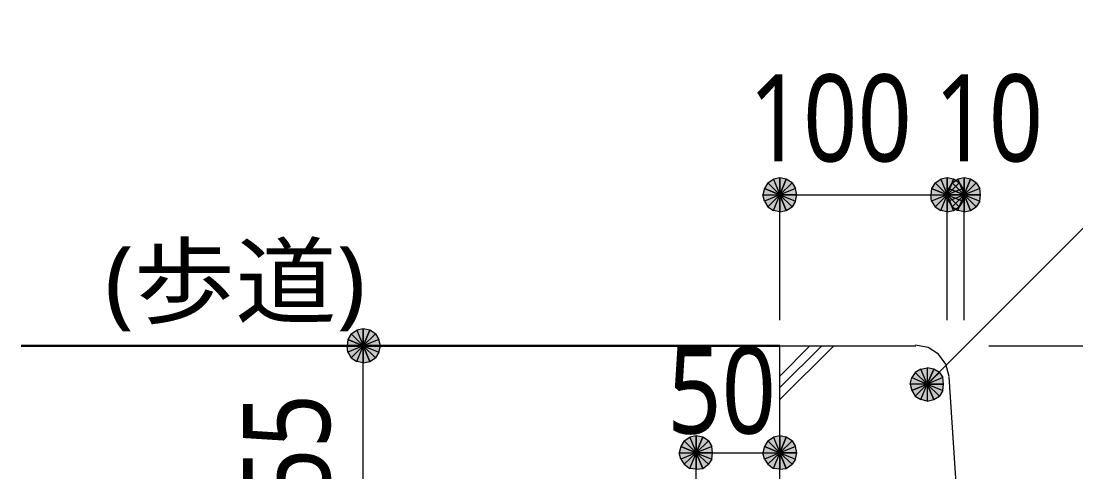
# Model space of a CAD drawing. Header units: millimetres. Extents: x 0 to 420, y 0 to 297.
# Drawn here: x 40.66 to 72.17, y 163.24 to 176.7 of the extents above; entities that cross this region are included whole.
import ezdxf
from ezdxf.enums import TextEntityAlignment as Align

# ---------------------------------------------------------------- set-up
doc = ezdxf.new("R2010")
doc.units = ezdxf.units.MM
doc.styles.add('kst32b', font='NotoSansJP-Variable.ttf')

msp = doc.modelspace()

# ---------------------------------------------------------------- hatches: boundary and pattern name
h = msp.add_hatch(color=7)
h.paths.add_polyline_path([(63.331, 172.021), (63.14, 171.979), (63.331, 171.513), (63.331, 172.021)])
h.paths.add_polyline_path([(63.14, 171.979), (63.331, 171.513), (62.971, 171.873), (63.14, 171.979)])
h.paths.add_polyline_path([(63.331, 171.513), (62.971, 171.873), (62.865, 171.704), (63.331, 171.513)])
for points in [[(63.521, 171.979), (63.331, 172.021), (63.331, 171.513), (63.521, 171.979)], [(68.517, 171.979), (68.326, 172.021), (68.326, 171.513), (68.517, 171.979)], [(69.025, 171.979), (68.834, 172.021), (68.834, 171.513), (69.025, 171.979)], [(51.075, 167.471), (50.885, 167.513), (50.885, 167.005), (51.075, 167.471)], [(67.268, 165.671), (67.374, 165.502), (67.733, 165.862), (67.268, 165.671)], [(61.024, 164.275), (60.833, 164.317), (60.833, 163.809), (61.024, 164.275)], [(63.521, 164.275), (63.331, 164.317), (63.331, 163.809), (63.521, 164.275)]]:
    msp.add_hatch(color=7).paths.add_polyline_path(points)
h = msp.add_hatch(color=7)
h.paths.add_polyline_path([(63.839, 171.513), (63.796, 171.704), (63.331, 171.513), (63.839, 171.513)])
h.paths.add_polyline_path([(63.796, 171.704), (63.331, 171.513), (63.691, 171.873), (63.796, 171.704)])
h.paths.add_polyline_path([(63.331, 171.513), (63.691, 171.873), (63.521, 171.979), (63.331, 171.513)])
h = msp.add_hatch(color=7)
h.paths.add_polyline_path([(68.326, 172.021), (68.136, 171.979), (68.326, 171.513), (68.326, 172.021)])
h.paths.add_polyline_path([(68.136, 171.979), (68.326, 171.513), (67.966, 171.873), (68.136, 171.979)])
h.paths.add_polyline_path([(68.326, 171.513), (67.966, 171.873), (67.86, 171.704), (68.326, 171.513)])
h = msp.add_hatch(color=7)
h.paths.add_polyline_path([(68.834, 171.513), (68.792, 171.704), (68.326, 171.513), (68.834, 171.513)])
h.paths.add_polyline_path([(68.792, 171.704), (68.326, 171.513), (68.686, 171.873), (68.792, 171.704)])
h.paths.add_polyline_path([(68.326, 171.513), (68.686, 171.873), (68.517, 171.979), (68.326, 171.513)])
h = msp.add_hatch(color=7)
h.paths.add_polyline_path([(68.834, 172.021), (68.644, 171.979), (68.834, 171.513), (68.834, 172.021)])
h.paths.add_polyline_path([(68.644, 171.979), (68.834, 171.513), (68.474, 171.873), (68.644, 171.979)])
h.paths.add_polyline_path([(68.834, 171.513), (68.474, 171.873), (68.368, 171.704), (68.834, 171.513)])
h = msp.add_hatch(color=7)
h.paths.add_polyline_path([(69.321, 171.513), (69.3, 171.704), (68.834, 171.513), (69.321, 171.513)])
h.paths.add_polyline_path([(69.3, 171.704), (68.834, 171.513), (69.194, 171.873), (69.3, 171.704)])
h.paths.add_polyline_path([(68.834, 171.513), (69.194, 171.873), (69.025, 171.979), (68.834, 171.513)])
h = msp.add_hatch(color=7)
h.paths.add_polyline_path([(62.865, 171.704), (62.823, 171.513), (63.331, 171.513), (62.865, 171.704)])
h.paths.add_polyline_path([(62.823, 171.513), (63.331, 171.513), (62.865, 171.323), (62.823, 171.513)])
h.paths.add_polyline_path([(63.331, 171.513), (62.865, 171.323), (62.971, 171.154), (63.331, 171.513)])
h = msp.add_hatch(color=7)
h.paths.add_polyline_path([(62.971, 171.154), (63.14, 171.048), (63.331, 171.513), (62.971, 171.154)])
h.paths.add_polyline_path([(63.14, 171.048), (63.331, 171.513), (63.331, 171.005), (63.14, 171.048)])
h.paths.add_polyline_path([(63.331, 171.513), (63.331, 171.005), (63.521, 171.048), (63.331, 171.513)])
h = msp.add_hatch(color=7)
h.paths.add_polyline_path([(63.521, 171.048), (63.691, 171.154), (63.331, 171.513), (63.521, 171.048)])
h.paths.add_polyline_path([(63.691, 171.154), (63.331, 171.513), (63.796, 171.323), (63.691, 171.154)])
h.paths.add_polyline_path([(63.331, 171.513), (63.796, 171.323), (63.839, 171.513), (63.331, 171.513)])
h = msp.add_hatch(color=7)
h.paths.add_polyline_path([(67.86, 171.704), (67.839, 171.513), (68.326, 171.513), (67.86, 171.704)])
h.paths.add_polyline_path([(67.839, 171.513), (68.326, 171.513), (67.86, 171.323), (67.839, 171.513)])
h.paths.add_polyline_path([(68.326, 171.513), (67.86, 171.323), (67.966, 171.154), (68.326, 171.513)])
h = msp.add_hatch(color=7)
h.paths.add_polyline_path([(67.966, 171.154), (68.136, 171.048), (68.326, 171.513), (67.966, 171.154)])
h.paths.add_polyline_path([(68.136, 171.048), (68.326, 171.513), (68.326, 171.005), (68.136, 171.048)])
h.paths.add_polyline_path([(68.326, 171.513), (68.326, 171.005), (68.517, 171.048), (68.326, 171.513)])
h = msp.add_hatch(color=7)
h.paths.add_polyline_path([(68.368, 171.704), (68.326, 171.513), (68.834, 171.513), (68.368, 171.704)])
h.paths.add_polyline_path([(68.326, 171.513), (68.834, 171.513), (68.368, 171.323), (68.326, 171.513)])
h.paths.add_polyline_path([(68.834, 171.513), (68.368, 171.323), (68.474, 171.154), (68.834, 171.513)])
h = msp.add_hatch(color=7)
h.paths.add_polyline_path([(68.517, 171.048), (68.686, 171.154), (68.326, 171.513), (68.517, 171.048)])
h.paths.add_polyline_path([(68.686, 171.154), (68.326, 171.513), (68.792, 171.323), (68.686, 171.154)])
h.paths.add_polyline_path([(68.326, 171.513), (68.792, 171.323), (68.834, 171.513), (68.326, 171.513)])
h = msp.add_hatch(color=7)
h.paths.add_polyline_path([(68.474, 171.154), (68.644, 171.048), (68.834, 171.513), (68.474, 171.154)])
h.paths.add_polyline_path([(68.644, 171.048), (68.834, 171.513), (68.834, 171.005), (68.644, 171.048)])
h.paths.add_polyline_path([(68.834, 171.513), (68.834, 171.005), (69.025, 171.048), (68.834, 171.513)])
h = msp.add_hatch(color=7)
h.paths.add_polyline_path([(69.025, 171.048), (69.194, 171.154), (68.834, 171.513), (69.025, 171.048)])
h.paths.add_polyline_path([(69.194, 171.154), (68.834, 171.513), (69.3, 171.323), (69.194, 171.154)])
h.paths.add_polyline_path([(68.834, 171.513), (69.3, 171.323), (69.321, 171.513), (68.834, 171.513)])
h = msp.add_hatch(color=7)
h.paths.add_polyline_path([(50.885, 167.513), (50.694, 167.471), (50.885, 167.005), (50.885, 167.513)])
h.paths.add_polyline_path([(50.694, 167.471), (50.885, 167.005), (50.525, 167.365), (50.694, 167.471)])
h.paths.add_polyline_path([(50.885, 167.005), (50.525, 167.365), (50.419, 167.196), (50.885, 167.005)])
h = msp.add_hatch(color=7)
h.paths.add_polyline_path([(51.393, 167.005), (51.35, 167.196), (50.885, 167.005), (51.393, 167.005)])
h.paths.add_polyline_path([(51.35, 167.196), (50.885, 167.005), (51.245, 167.365), (51.35, 167.196)])
h.paths.add_polyline_path([(50.885, 167.005), (51.245, 167.365), (51.075, 167.471), (50.885, 167.005)])
h = msp.add_hatch(color=7)
h.paths.add_polyline_path([(50.419, 167.196), (50.398, 167.005), (50.885, 167.005), (50.419, 167.196)])
h.paths.add_polyline_path([(50.398, 167.005), (50.885, 167.005), (50.419, 166.814), (50.398, 167.005)])
h.paths.add_polyline_path([(50.885, 167.005), (50.419, 166.814), (50.525, 166.645), (50.885, 167.005)])
h = msp.add_hatch(color=7)
h.paths.add_polyline_path([(50.525, 166.645), (50.694, 166.539), (50.885, 167.005), (50.525, 166.645)])
h.paths.add_polyline_path([(50.694, 166.539), (50.885, 167.005), (50.885, 166.497), (50.694, 166.539)])
h.paths.add_polyline_path([(50.885, 167.005), (50.885, 166.497), (51.075, 166.539), (50.885, 167.005)])
h = msp.add_hatch(color=7)
h.paths.add_polyline_path([(51.075, 166.539), (51.245, 166.645), (50.885, 167.005), (51.075, 166.539)])
h.paths.add_polyline_path([(51.245, 166.645), (50.885, 167.005), (51.35, 166.814), (51.245, 166.645)])
h.paths.add_polyline_path([(50.885, 167.005), (51.35, 166.814), (51.393, 167.005), (50.885, 167.005)])
h = msp.add_hatch(color=7)
h.paths.add_polyline_path([(67.374, 166.201), (67.268, 166.052), (67.733, 165.862), (67.374, 166.201)])
h.paths.add_polyline_path([(67.268, 166.052), (67.733, 165.862), (67.225, 165.862), (67.268, 166.052)])
h.paths.add_polyline_path([(67.733, 165.862), (67.225, 165.862), (67.268, 165.671), (67.733, 165.862)])
h = msp.add_hatch(color=7)
h.paths.add_polyline_path([(67.924, 166.306), (67.733, 166.349), (67.733, 165.862), (67.924, 166.306)])
h.paths.add_polyline_path([(67.733, 166.349), (67.733, 165.862), (67.543, 166.306), (67.733, 166.349)])
h.paths.add_polyline_path([(67.733, 165.862), (67.543, 166.306), (67.374, 166.201), (67.733, 165.862)])
h = msp.add_hatch(color=7)
h.paths.add_polyline_path([(68.22, 165.862), (68.199, 166.052), (67.733, 165.862), (68.22, 165.862)])
h.paths.add_polyline_path([(68.199, 166.052), (67.733, 165.862), (68.093, 166.201), (68.199, 166.052)])
h.paths.add_polyline_path([(67.733, 165.862), (68.093, 166.201), (67.924, 166.306), (67.733, 165.862)])
h = msp.add_hatch(color=7)
h.paths.add_polyline_path([(67.374, 165.502), (67.543, 165.396), (67.733, 165.862), (67.374, 165.502)])
h.paths.add_polyline_path([(67.543, 165.396), (67.733, 165.862), (67.733, 165.354), (67.543, 165.396)])
h.paths.add_polyline_path([(67.733, 165.862), (67.733, 165.354), (67.924, 165.396), (67.733, 165.862)])
h = msp.add_hatch(color=7)
h.paths.add_polyline_path([(67.924, 165.396), (68.093, 165.502), (67.733, 165.862), (67.924, 165.396)])
h.paths.add_polyline_path([(68.093, 165.502), (67.733, 165.862), (68.199, 165.671), (68.093, 165.502)])
h.paths.add_polyline_path([(67.733, 165.862), (68.199, 165.671), (68.22, 165.862), (67.733, 165.862)])
h = msp.add_hatch(color=7)
h.paths.add_polyline_path([(60.833, 164.317), (60.643, 164.275), (60.833, 163.809), (60.833, 164.317)])
h.paths.add_polyline_path([(60.643, 164.275), (60.833, 163.809), (60.473, 164.169), (60.643, 164.275)])
h.paths.add_polyline_path([(60.833, 163.809), (60.473, 164.169), (60.367, 163.999), (60.833, 163.809)])
h = msp.add_hatch(color=7)
h.paths.add_polyline_path([(61.32, 163.809), (61.299, 163.999), (60.833, 163.809), (61.32, 163.809)])
h.paths.add_polyline_path([(61.299, 163.999), (60.833, 163.809), (61.193, 164.169), (61.299, 163.999)])
h.paths.add_polyline_path([(60.833, 163.809), (61.193, 164.169), (61.024, 164.275), (60.833, 163.809)])
h = msp.add_hatch(color=7)
h.paths.add_polyline_path([(63.331, 164.317), (63.14, 164.275), (63.331, 163.809), (63.331, 164.317)])
h.paths.add_polyline_path([(63.14, 164.275), (63.331, 163.809), (62.971, 164.169), (63.14, 164.275)])
h.paths.add_polyline_path([(63.331, 163.809), (62.971, 164.169), (62.865, 163.999), (63.331, 163.809)])
h = msp.add_hatch(color=7)
h.paths.add_polyline_path([(63.839, 163.809), (63.796, 163.999), (63.331, 163.809), (63.839, 163.809)])
h.paths.add_polyline_path([(63.796, 163.999), (63.331, 163.809), (63.691, 164.169), (63.796, 163.999)])
h.paths.add_polyline_path([(63.331, 163.809), (63.691, 164.169), (63.521, 164.275), (63.331, 163.809)])
h = msp.add_hatch(color=7)
h.paths.add_polyline_path([(60.367, 163.999), (60.325, 163.809), (60.833, 163.809), (60.367, 163.999)])
h.paths.add_polyline_path([(60.325, 163.809), (60.833, 163.809), (60.367, 163.618), (60.325, 163.809)])
h.paths.add_polyline_path([(60.833, 163.809), (60.367, 163.618), (60.473, 163.47), (60.833, 163.809)])
h = msp.add_hatch(color=7)
h.paths.add_polyline_path([(62.865, 163.999), (62.823, 163.809), (63.331, 163.809), (62.865, 163.999)])
h.paths.add_polyline_path([(62.823, 163.809), (63.331, 163.809), (62.865, 163.618), (62.823, 163.809)])
h.paths.add_polyline_path([(63.331, 163.809), (62.865, 163.618), (62.971, 163.47), (63.331, 163.809)])
h = msp.add_hatch(color=7)
h.paths.add_polyline_path([(60.473, 163.47), (60.643, 163.343), (60.833, 163.809), (60.473, 163.47)])
h.paths.add_polyline_path([(60.643, 163.343), (60.833, 163.809), (60.833, 163.322), (60.643, 163.343)])
h.paths.add_polyline_path([(60.833, 163.809), (60.833, 163.322), (61.024, 163.343), (60.833, 163.809)])
h = msp.add_hatch(color=7)
h.paths.add_polyline_path([(61.024, 163.343), (61.193, 163.47), (60.833, 163.809), (61.024, 163.343)])
h.paths.add_polyline_path([(61.193, 163.47), (60.833, 163.809), (61.299, 163.618), (61.193, 163.47)])
h.paths.add_polyline_path([(60.833, 163.809), (61.299, 163.618), (61.32, 163.809), (60.833, 163.809)])
h = msp.add_hatch(color=7)
h.paths.add_polyline_path([(62.971, 163.47), (63.14, 163.343), (63.331, 163.809), (62.971, 163.47)])
h.paths.add_polyline_path([(63.14, 163.343), (63.331, 163.809), (63.331, 163.322), (63.14, 163.343)])
h.paths.add_polyline_path([(63.331, 163.809), (63.331, 163.322), (63.521, 163.343), (63.331, 163.809)])
h = msp.add_hatch(color=7)
h.paths.add_polyline_path([(63.521, 163.343), (63.691, 163.47), (63.331, 163.809), (63.521, 163.343)])
h.paths.add_polyline_path([(63.691, 163.47), (63.331, 163.809), (63.796, 163.618), (63.691, 163.47)])
h.paths.add_polyline_path([(63.331, 163.809), (63.796, 163.618), (63.839, 163.809), (63.331, 163.809)])

# ---------------------------------------------------------------- linework, layer by layer
at = {"lineweight": 13}
for points in [[(67.733, 165.862), (78.571, 176.699)], [(63.331, 167.767), (63.331, 171.513)], [(63.331, 171.513), (68.326, 171.513), (68.834, 171.513)], [(68.326, 167.767), (68.326, 171.513)], [(68.834, 167.767), (68.834, 171.513)], [(68.387, 166.085), (68.291, 166.456), (68.072, 166.754), (67.76, 166.954), (67.384, 167.026)], [(61.87, 167.005), (50.885, 167.005)], [(50.885, 148.251), (50.885, 153.247), (50.885, 158.263), (50.885, 159.258), (50.885, 167.005)], [(63.331, 159.258), (63.331, 167.005), (67.395, 167.005)], [(63.331, 165.396), (64.939, 167.005)], [(63.331, 165.756), (64.579, 167.005)], [(63.331, 166.095), (64.22, 167.005)], [(69.575, 167.005), (73.596, 167.005)], [(68.834, 159.258), (68.39, 166.074)], [(60.833, 160.761), (60.833, 163.809)], [(60.833, 163.809), (63.331, 163.809)], [(63.331, 160.761), (63.331, 163.809)]]:
    msp.add_lwpolyline(points, dxfattribs=at)
at = {"lineweight": 0}
for points in [[(63.331, 171.513), (62.971, 171.873), (62.865, 171.704)], [(63.14, 171.979), (63.331, 171.513), (62.971, 171.873)], [(63.331, 172.021), (63.14, 171.979), (63.331, 171.513)], [(63.521, 171.979), (63.331, 172.021), (63.331, 171.513)], [(63.331, 171.513), (63.691, 171.873), (63.521, 171.979)], [(63.796, 171.704), (63.331, 171.513), (63.691, 171.873)], [(68.326, 171.513), (67.966, 171.873), (67.86, 171.704)], [(68.136, 171.979), (68.326, 171.513), (67.966, 171.873)], [(68.326, 172.021), (68.136, 171.979), (68.326, 171.513)], [(68.517, 171.979), (68.326, 172.021), (68.326, 171.513)], [(68.326, 171.513), (68.686, 171.873), (68.517, 171.979)], [(68.792, 171.704), (68.326, 171.513), (68.686, 171.873)], [(68.834, 171.513), (68.474, 171.873), (68.368, 171.704)], [(68.644, 171.979), (68.834, 171.513), (68.474, 171.873)], [(68.834, 172.021), (68.644, 171.979), (68.834, 171.513)], [(69.025, 171.979), (68.834, 172.021), (68.834, 171.513)], [(68.834, 171.513), (69.194, 171.873), (69.025, 171.979)], [(69.3, 171.704), (68.834, 171.513), (69.194, 171.873)], [(62.865, 171.704), (62.823, 171.513), (63.331, 171.513)], [(62.823, 171.513), (63.331, 171.513), (62.865, 171.323)], [(63.331, 171.513), (62.865, 171.323), (62.971, 171.154)], [(62.971, 171.154), (63.14, 171.048), (63.331, 171.513)], [(63.14, 171.048), (63.331, 171.513), (63.331, 171.005)], [(63.839, 171.513), (63.796, 171.704), (63.331, 171.513)], [(63.331, 171.513), (63.331, 171.005), (63.521, 171.048)], [(63.521, 171.048), (63.691, 171.154), (63.331, 171.513)], [(63.691, 171.154), (63.331, 171.513), (63.796, 171.323)], [(63.331, 171.513), (63.796, 171.323), (63.839, 171.513)], [(67.86, 171.704), (67.839, 171.513), (68.326, 171.513)], [(67.839, 171.513), (68.326, 171.513), (67.86, 171.323)], [(68.326, 171.513), (67.86, 171.323), (67.966, 171.154)], [(67.966, 171.154), (68.136, 171.048), (68.326, 171.513)], [(68.136, 171.048), (68.326, 171.513), (68.326, 171.005)], [(68.368, 171.704), (68.326, 171.513), (68.834, 171.513)], [(68.834, 171.513), (68.792, 171.704), (68.326, 171.513)], [(68.326, 171.513), (68.834, 171.513), (68.368, 171.323)], [(68.326, 171.513), (68.326, 171.005), (68.517, 171.048)], [(68.517, 171.048), (68.686, 171.154), (68.326, 171.513)], [(68.686, 171.154), (68.326, 171.513), (68.792, 171.323)], [(68.326, 171.513), (68.792, 171.323), (68.834, 171.513)], [(68.834, 171.513), (68.368, 171.323), (68.474, 171.154)], [(68.474, 171.154), (68.644, 171.048), (68.834, 171.513)], [(68.644, 171.048), (68.834, 171.513), (68.834, 171.005)], [(69.321, 171.513), (69.3, 171.704), (68.834, 171.513)], [(68.834, 171.513), (68.834, 171.005), (69.025, 171.048)], [(69.025, 171.048), (69.194, 171.154), (68.834, 171.513)], [(69.194, 171.154), (68.834, 171.513), (69.3, 171.323)], [(68.834, 171.513), (69.3, 171.323), (69.321, 171.513)], [(50.885, 167.005), (50.525, 167.365), (50.419, 167.196)], [(50.694, 167.471), (50.885, 167.005), (50.525, 167.365)], [(50.885, 167.513), (50.694, 167.471), (50.885, 167.005)], [(51.075, 167.471), (50.885, 167.513), (50.885, 167.005)], [(50.885, 167.005), (51.245, 167.365), (51.075, 167.471)], [(51.35, 167.196), (50.885, 167.005), (51.245, 167.365)], [(50.419, 167.196), (50.398, 167.005), (50.885, 167.005)], [(51.393, 167.005), (51.35, 167.196), (50.885, 167.005)], [(50.398, 167.005), (50.885, 167.005), (50.419, 166.814)], [(50.885, 167.005), (50.419, 166.814), (50.525, 166.645)], [(50.525, 166.645), (50.694, 166.539), (50.885, 167.005)], [(50.694, 166.539), (50.885, 167.005), (50.885, 166.497)], [(50.885, 167.005), (50.885, 166.497), (51.075, 166.539)], [(51.075, 166.539), (51.245, 166.645), (50.885, 167.005)], [(51.245, 166.645), (50.885, 167.005), (51.35, 166.814)], [(50.885, 167.005), (51.35, 166.814), (51.393, 167.005)], [(67.374, 166.201), (67.268, 166.052), (67.733, 165.862)], [(67.733, 165.862), (67.543, 166.306), (67.374, 166.201)], [(67.733, 166.349), (67.733, 165.862), (67.543, 166.306)], [(67.924, 166.306), (67.733, 166.349), (67.733, 165.862)], [(67.733, 165.862), (68.093, 166.201), (67.924, 166.306)], [(68.199, 166.052), (67.733, 165.862), (68.093, 166.201)], [(67.268, 166.052), (67.733, 165.862), (67.225, 165.862)], [(67.733, 165.862), (67.225, 165.862), (67.268, 165.671)], [(67.268, 165.671), (67.374, 165.502), (67.733, 165.862)], [(67.374, 165.502), (67.543, 165.396), (67.733, 165.862)], [(67.543, 165.396), (67.733, 165.862), (67.733, 165.354)], [(68.22, 165.862), (68.199, 166.052), (67.733, 165.862)], [(67.733, 165.862), (67.733, 165.354), (67.924, 165.396)], [(67.924, 165.396), (68.093, 165.502), (67.733, 165.862)], [(68.093, 165.502), (67.733, 165.862), (68.199, 165.671)], [(67.733, 165.862), (68.199, 165.671), (68.22, 165.862)], [(60.643, 164.275), (60.833, 163.809), (60.473, 164.169)], [(60.833, 164.317), (60.643, 164.275), (60.833, 163.809)], [(61.024, 164.275), (60.833, 164.317), (60.833, 163.809)], [(60.833, 163.809), (61.193, 164.169), (61.024, 164.275)], [(63.14, 164.275), (63.331, 163.809), (62.971, 164.169)], [(63.331, 164.317), (63.14, 164.275), (63.331, 163.809)], [(63.521, 164.275), (63.331, 164.317), (63.331, 163.809)], [(63.331, 163.809), (63.691, 164.169), (63.521, 164.275)], [(60.367, 163.999), (60.325, 163.809), (60.833, 163.809)], [(60.833, 163.809), (60.473, 164.169), (60.367, 163.999)], [(61.299, 163.999), (60.833, 163.809), (61.193, 164.169)], [(61.32, 163.809), (61.299, 163.999), (60.833, 163.809)], [(62.865, 163.999), (62.823, 163.809), (63.331, 163.809)], [(63.331, 163.809), (62.971, 164.169), (62.865, 163.999)], [(63.796, 163.999), (63.331, 163.809), (63.691, 164.169)], [(63.839, 163.809), (63.796, 163.999), (63.331, 163.809)], [(60.325, 163.809), (60.833, 163.809), (60.367, 163.618)], [(60.833, 163.809), (60.367, 163.618), (60.473, 163.47)], [(60.473, 163.47), (60.643, 163.343), (60.833, 163.809)], [(60.643, 163.343), (60.833, 163.809), (60.833, 163.322)], [(60.833, 163.809), (60.833, 163.322), (61.024, 163.343)], [(61.024, 163.343), (61.193, 163.47), (60.833, 163.809)], [(61.193, 163.47), (60.833, 163.809), (61.299, 163.618)], [(60.833, 163.809), (61.299, 163.618), (61.32, 163.809)], [(62.823, 163.809), (63.331, 163.809), (62.865, 163.618)], [(63.331, 163.809), (62.865, 163.618), (62.971, 163.47)], [(62.971, 163.47), (63.14, 163.343), (63.331, 163.809)], [(63.14, 163.343), (63.331, 163.809), (63.331, 163.322)], [(63.331, 163.809), (63.331, 163.322), (63.521, 163.343)], [(63.521, 163.343), (63.691, 163.47), (63.331, 163.809)], [(63.691, 163.47), (63.331, 163.809), (63.796, 163.618)], [(63.331, 163.809), (63.796, 163.618), (63.839, 163.809)]]:
    msp.add_lwpolyline(points, close=True, dxfattribs=at)
at = {"lineweight": 30}
msp.add_lwpolyline([(40.661, 167.005), (63.331, 167.005)], dxfattribs=at)

# ---------------------------------------------------------------- texts
at = {"style": 'kst32b'}
for s, height, p, p2 in [('100', 2.5989, (62.399, 172.508), (67.272, 172.508)), ('10', 2.5989, (67.945, 172.508), (71.194, 172.508)), ('(歩道)', 2.0791, (43.159, 167.894), (50.956, 167.894)), ('50', 2.5989, (59.965, 164.38), (63.214, 164.38)), ('155', 2.5989, (49.89, 160.697), (49.89, 165.57))]:
    msp.add_text(s, height=height, dxfattribs=at).set_placement(p, p2, align=Align.FIT)

doc.saveas('drawing.dxf')
